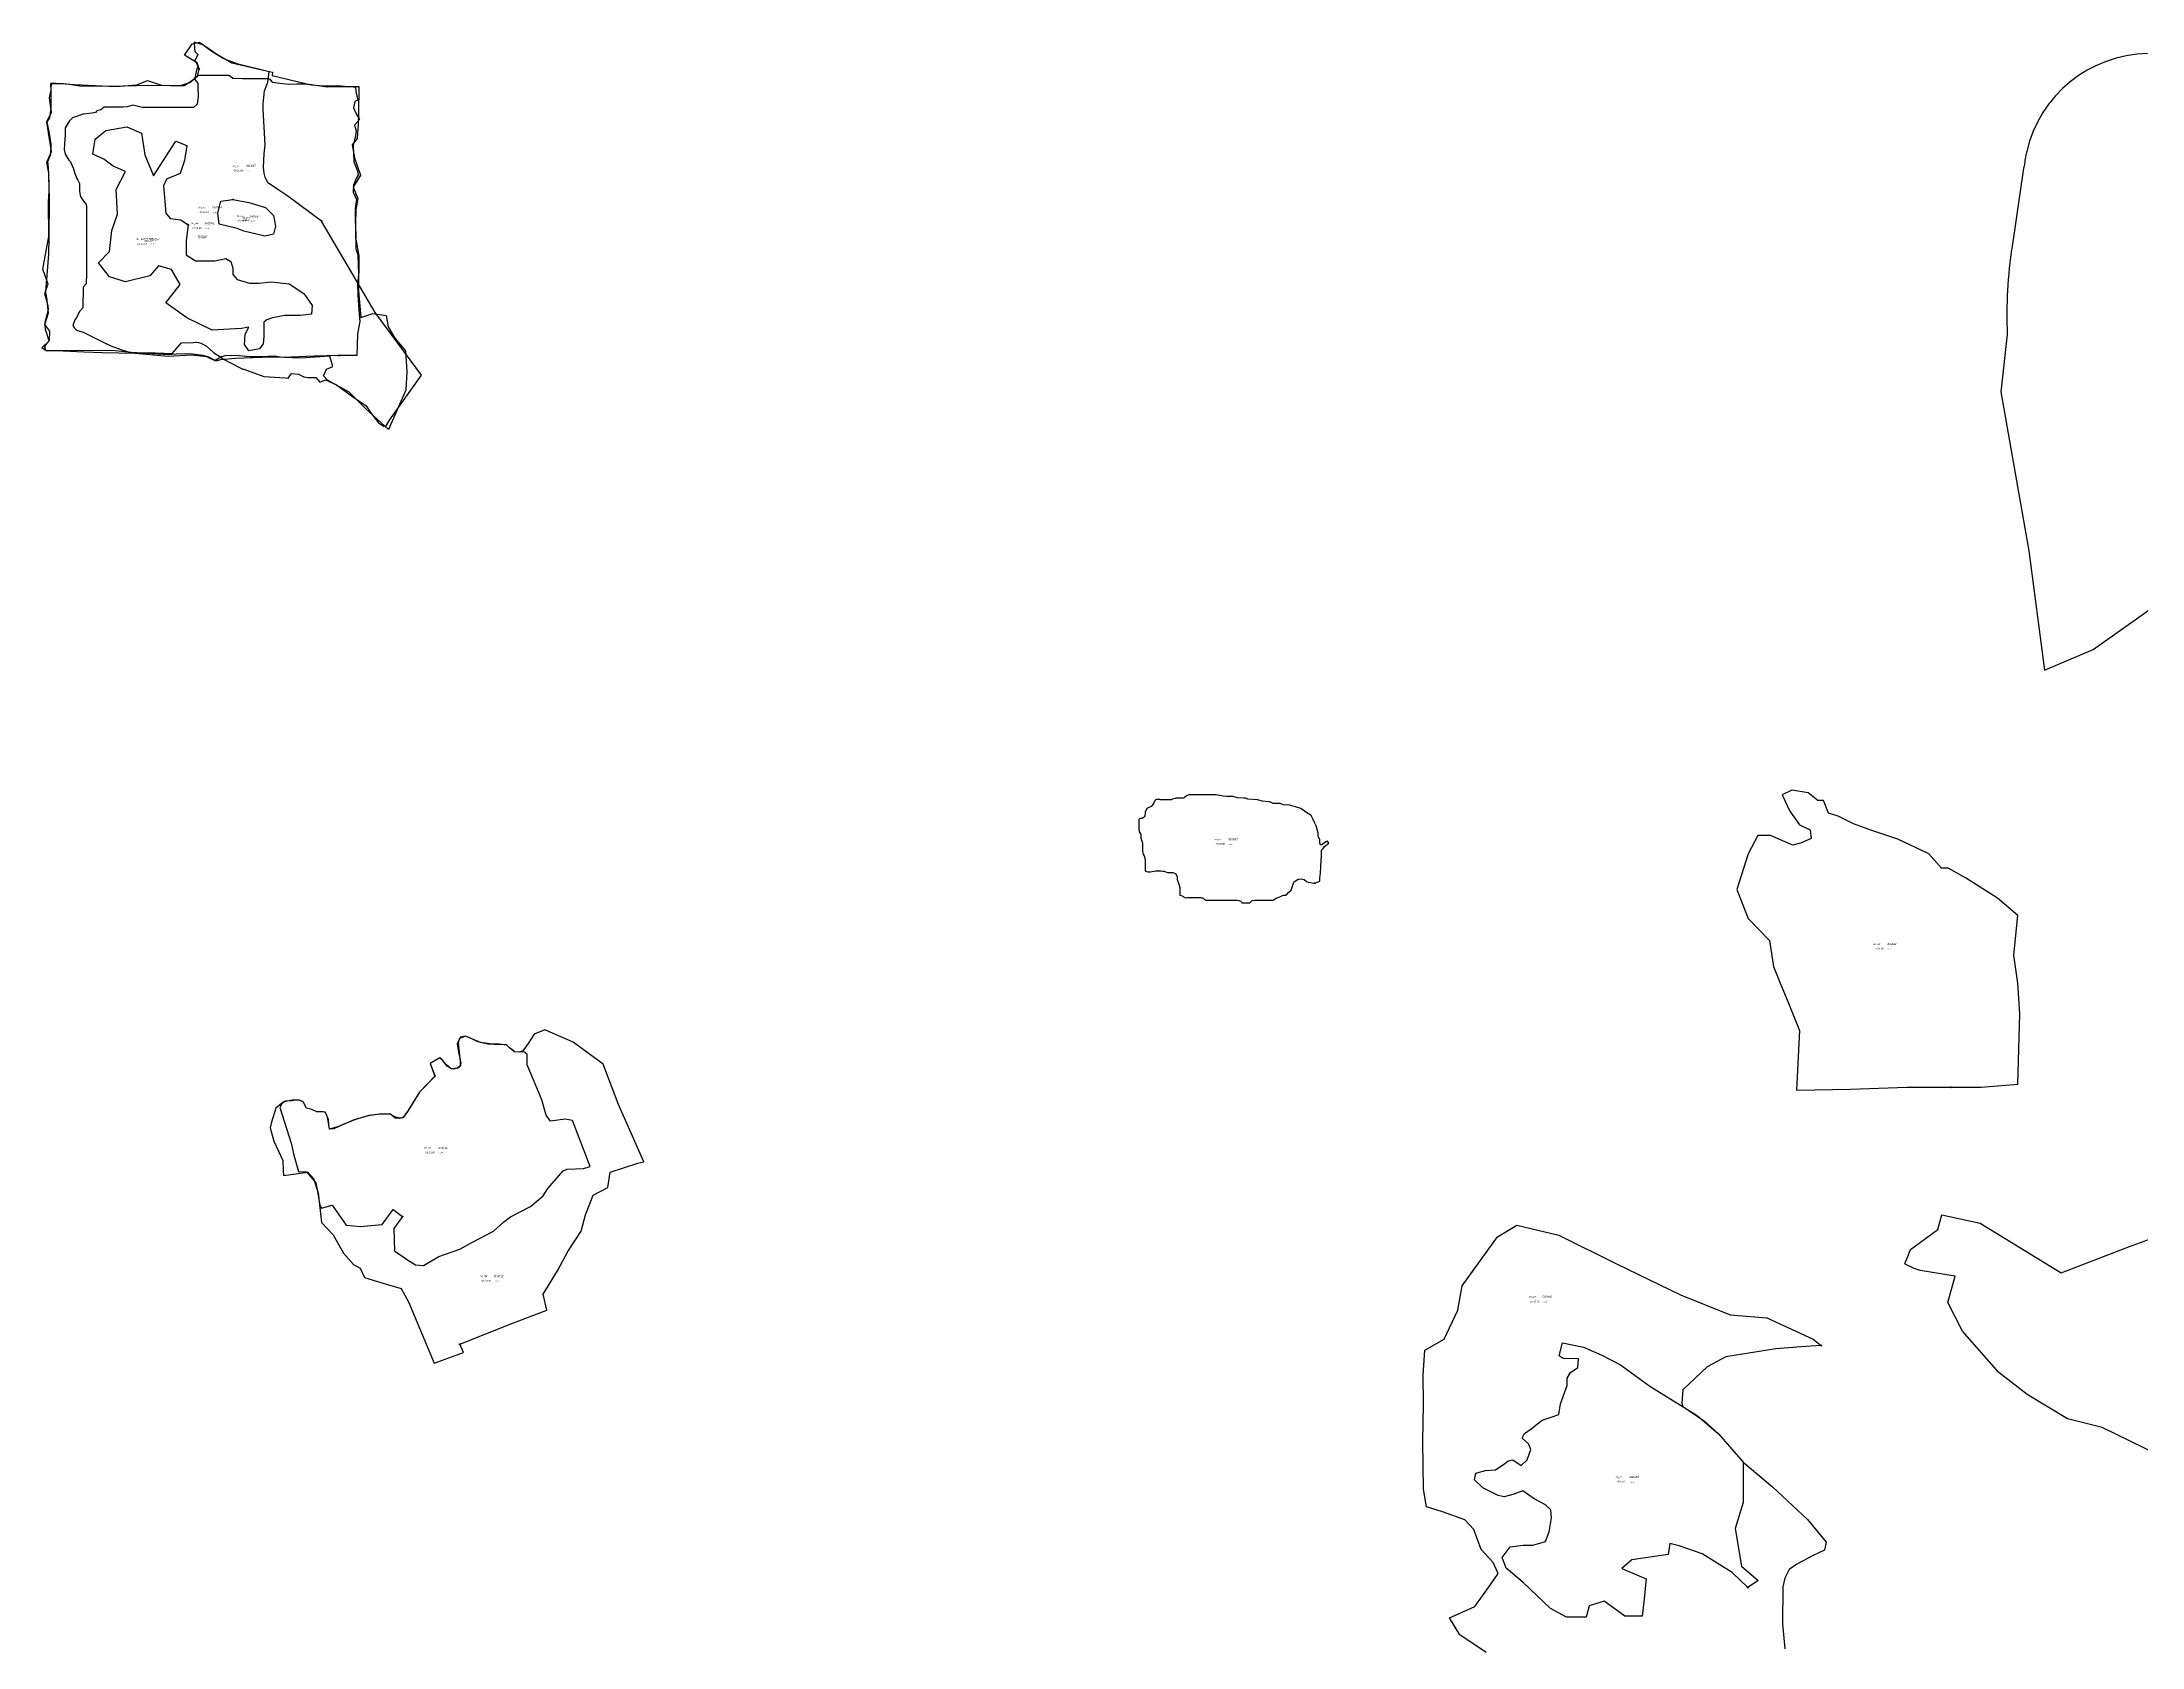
# Model space of a CAD drawing. Header units: metres. Extents: x 116000 to 284092, y 365136 to 804542.
# Drawn here: x 215718 to 227867, y 735000 to 744285 of the extents above; entities that cross this region are included whole.
import ezdxf
from ezdxf.enums import TextEntityAlignment as Align

# ---------------------------------------------------------------- set-up
doc = ezdxf.new("R2010")
doc.units = ezdxf.units.M
doc.header["$LTSCALE"] = 0.075
for name, color, linetype in [('000242', 21, 'Continuous'), ('000461', 21, 'Continuous'), ('000466', 181, 'Continuous'), ('010954', 181, 'Continuous'), ('040197', 7, 'Continuous'), ('060680', 6, 'Continuous'), ('10', 7, 'Continuous'), ('110724', 71, 'Continuous'), ('4', 7, 'Continuous'), ('7', 7, 'Continuous'), ('964042', 4, 'Continuous'), ('980542', 3, 'Continuous')]:
    doc.layers.add(name, color=color, linetype=linetype)
doc.styles.add('HEBTXT', font='HEBTXT.shx')

# ---------------------------------------------------------------- blocks, each defined once
blk = doc.blocks.new('DM_AREA')
at = {"layer": '10'}
blk.add_circle((0, 0), 2.5, dxfattribs=at)
at = {"layer": '4', "style": 'HEBTXT', "oblique": 10}
blk.add_attdef('DATE', text='', height=10, dxfattribs=at).set_placement((10, 87), align=Align.RIGHT)
at = {"layer": '4', "style": 'HEBTXT', "oblique": 10, "flags": 8}
blk.add_attdef('DATAtxt', text='', height=6, dxfattribs=at).set_placement((42, 89), align=Align.MIDDLE)
at = {"layer": '7', "style": 'HEBTXT', "oblique": 10, "flags": 8}
blk.add_attdef('file_txt', text='', height=9, dxfattribs=at).set_placement((-28, 117), align=Align.MIDDLE)
at = {"layer": '7', "style": 'HEBTXT', "oblique": 10}
blk.add_attdef('FILE_DM', (28, 113), '', height=12, dxfattribs=at)
blk = doc.blocks.new('ACMAP_ANN_TEMPLATE_A')
at = {"color": 0}
blk.add_attdef('Area', text='', height=10, dxfattribs=at).set_placement((0, 0), align=Align.MIDDLE)
blk.add_attdef('Layer', text='', height=10, dxfattribs=at).set_placement((0, -17), align=Align.CENTER)

msp = doc.modelspace()

# ---------------------------------------------------------------- linework, layer by layer
at = {"layer": '000242', "color": 21, "flags": 128}
msp.add_lwpolyline([(225868, 738221), (226181, 738227), (226506, 738238), (226763, 738238), (226936, 738238), (227148, 738255), (227159, 738662), (227148, 738841), (227126, 739003), (227148, 739232), (227031, 739332), (226846, 739449), (226746, 739505), (226707, 739505), (226634, 739589), (226455, 739673), (226304, 739723), (226198, 739762), (226109, 739807), (226053, 739823), (226025, 739896), (225991, 739896), (225936, 739941), (225841, 739957), (225785, 739929), (225829, 739835), (225885, 739756), (225947, 739728), (225952, 739678), (225891, 739650), (225846, 739639), (225718, 739695), (225645, 739695), (225589, 739589), (225522, 739382), (225589, 739215), (225712, 739087), (225734, 738936), (225773, 738841), (225818, 738735), (225885, 738567)], close=True, dxfattribs=at)
at = {"layer": '000461', "color": 21, "linetype": 'Continuous', "flags": 128}
msp.add_lwpolyline([(227960, 736111), (227637, 736269), (227435, 736320), (227203, 736461), (227038, 736587), (226828, 736827), (226744, 736993), (226785, 737145), (226584, 737177), (226548, 737190), (226496, 737215), (226495, 737218), (226511, 737259), (226528, 737300), (226686, 737415), (226709, 737500), (226931, 737452), (227398, 737164), (227794, 737317), (228070, 737416)], dxfattribs=at)
at = {"layer": '000466', "color": 181, "linetype": 'Continuous', "flags": 128}
msp.add_lwpolyline([(224073, 734968), (223921, 735069), (223860, 735168), (224008, 735234), (224096, 735357), (224143, 735424), (224113, 735488), (224044, 735564), (224001, 735680), (223949, 735735), (223820, 735782), (223727, 735810), (223710, 735913), (223706, 736186), (223710, 736404), (223708, 736573), (223718, 736717), (223830, 736781), (223908, 736948), (223933, 737090), (224138, 737372), (224138, 737372), (224250, 737440), (224493, 737382), (224826, 737216), (225197, 737037), (225485, 736922), (225697, 736903), (225965, 736781), (226010, 736743), (225895, 736736), (225748, 736724), (225460, 736679), (225351, 736621), (225210, 736487), (225204, 736410), (225208, 736393), (225336, 736307), (225417, 736233), (225560, 736069), (225729, 735926), (225932, 735738), (226039, 735606), (226029, 735559), (225965, 735528), (225870, 735479), (225826, 735447), (225801, 735397), (225788, 735348), (225786, 735133), (225801, 734989)], dxfattribs=at)
msp.add_lwpolyline([(224494, 736685), (224515, 736759), (224635, 736735), (224737, 736689), (224849, 736632), (225020, 736509), (225294, 736338), (225417, 736233), (225560, 736069), (225560, 735836), (225514, 735685), (225550, 735467), (225646, 735384), (225587, 735343), (225496, 735430), (225322, 735539), (225190, 735585), (225135, 735599), (225126, 735535), (224916, 735503), (224857, 735453), (224998, 735394), (224984, 735261), (224975, 735177), (224874, 735177), (224756, 735264), (224669, 735237), (224651, 735173), (224537, 735173), (224445, 735223), (224286, 735373), (224188, 735456), (224166, 735517), (224211, 735580), (224286, 735589), (224343, 735589), (224415, 735609), (224438, 735665), (224451, 735747), (224447, 735793), (224415, 735823), (224351, 735856), (224284, 735904), (224226, 735881), (224176, 735868), (224142, 735877), (224053, 735920), (224005, 735966), (224013, 736006), (224069, 736020), (224126, 736024), (224180, 736062), (224199, 736077), (224226, 736083), (224275, 736049), (224309, 736082), (224331, 736142), (224317, 736175), (224280, 736208), (224294, 736234), (224333, 736262), (224396, 736311), (224455, 736332), (224493, 736345), (224503, 736407), (224541, 736512), (224542, 736555), (224561, 736587), (224603, 736617), (224607, 736666), (224518, 736668), (224494, 736685)], close=True, dxfattribs=at)
at = {"layer": '010954', "color": 181, "linetype": 'Continuous', "flags": 128}
msp.add_lwpolyline([(215770, 744046), (215843, 744045), (215888, 744040), (215938, 744031), (216106, 744030), (216264, 744034), (216337, 744035), (216489, 744033), (216540, 744033), (216578, 744056), (216609, 744080), (216623, 744093), (216691, 744093), (216801, 744093), (216822, 744076), (216878, 744075), (216940, 744075), (216993, 744075), (217025, 744074), (217037, 744070), (217050, 744053), (217094, 744047), (217146, 744042), (217192, 744043), (217243, 744043), (217278, 744037), (217324, 744034), (217369, 744031), (217413, 744032), (217427, 744033), (217468, 744029), (217504, 744028), (217532, 744023), (217534, 743999), (217545, 743948), (217527, 743941), (217521, 743904), (217533, 743873), (217555, 743837), (217526, 743804), (217536, 743772), (217532, 743744), (217519, 743686), (217522, 743592), (217535, 743559), (217546, 743532), (217547, 743514), (217536, 743495), (217520, 743456), (217519, 743416), (217537, 743374), (217530, 743321), (217530, 743263), (217532, 743207), (217534, 743089), (217546, 743053), (217550, 742941), (217544, 742884), (217546, 742820), (217553, 742709), (217557, 742669), (217544, 742597), (217541, 742534), (217539, 742472), (217436, 742472), (217293, 742468), (217159, 742461), (217108, 742460), (217064, 742468), (216987, 742463), (216922, 742463), (216858, 742469), (216812, 742471), (216778, 742470), (216756, 742463), (216720, 742442), (216684, 742461), (216651, 742471), (216590, 742480), (216542, 742482), (216494, 742479), (216450, 742475), (216358, 742482), (216236, 742488), (216141, 742499), (216052, 742500), (215834, 742499), (215740, 742500), (215734, 742522), (215745, 742539), (215759, 742557), (215738, 742622), (215736, 742645), (215736, 742664), (215745, 742691), (215756, 742739), (215753, 742759), (215734, 742829), (215740, 742841), (215748, 742936), (215757, 743057), (215759, 743156), (215761, 743373), (215758, 743524), (215753, 743582), (215752, 743594), (215769, 743637), (215772, 743695), (215761, 743755), (215749, 743823), (215763, 743846), (215772, 743901), (215772, 744003), (215770, 744046)], close=True, dxfattribs=at)
at = {"layer": '040197', "color": 7, "linetype": 'Continuous', "flags": 128}
for points in [[(215718, 742516), (215762, 742558), (215764, 742612), (215734, 742651), (215755, 742719), (215747, 742807), (215738, 742844), (215753, 742885), (215723, 742970), (215758, 743160), (215755, 743359), (215760, 743423), (215758, 743527), (215747, 743590), (215773, 743651), (215766, 743699), (215747, 743824), (215773, 743880), (215762, 743963), (215771, 744007), (215773, 744049), (215906, 744040), (216145, 744027), (216267, 744038), (216328, 744062), (216409, 744036), (216512, 744031), (216573, 744051), (216617, 744088), (216628, 744129), (216615, 744165), (216543, 744209), (216587, 744274), (216630, 744285), (216729, 744215), (216816, 744165), (216982, 744126), (217052, 744110), (217050, 744091), (217251, 744043), (217367, 744025), (217493, 744027), (217552, 744027), (217550, 743872), (217548, 743811), (217541, 743726), (217513, 743691), (217526, 743615), (217561, 743514), (217519, 743446), (217545, 743379), (217534, 743314), (217532, 743235), (217534, 743145), (217552, 743049), (217550, 742846), (217563, 742691), (217633, 742715), (217709, 742702), (217720, 742637), (217759, 742571), (217821, 742499), (217829, 742379), (217823, 742270), (217722, 742043), (217657, 742104), (217589, 742165), (217495, 742259), (217370, 742329), (217346, 742353), (217364, 742392), (217401, 742408), (217384, 742467), (217213, 742456), (217075, 742462), (216990, 742460), (216837, 742454), (216750, 742447), (216723, 742438), (216671, 742463), (216582, 742474), (216448, 742465), (216258, 742483), (216068, 742487), (215961, 742491), (215841, 742496), (215742, 742498)], [(216873, 742627), (216702, 742619), (216556, 742690), (216435, 742777), (216518, 742882), (216468, 742969), (216393, 742990), (216343, 742932), (216201, 742898), (216109, 742927), (216046, 743007), (216109, 743073), (216122, 743194), (216155, 743290), (216147, 743432), (216201, 743536), (216130, 743566), (216076, 743607), (216013, 743637), (216025, 743724), (216088, 743774), (216209, 743795), (216293, 743758), (216314, 743632), (216364, 743511), (216493, 743712), (216556, 743687), (216543, 743599), (216518, 743524), (216439, 743491), (216422, 743453), (216435, 743295), (216460, 743265), (216522, 743257), (216564, 743228), (216552, 743136), (216552, 743053), (216606, 743019), (216719, 743019), (216781, 743032), (216810, 743015), (216823, 742977), (216823, 742940), (216848, 742911), (216919, 742890), (216973, 742890), (217044, 742898), (217149, 742886), (217232, 742831), (217282, 742761), (217278, 742711), (217211, 742702), (217123, 742702), (217052, 742690), (217019, 742677), (217002, 742665), (217002, 742615), (217002, 742581), (216998, 742539), (216977, 742510), (216915, 742498), (216890, 742535), (216894, 742594), (216915, 742635)], [(216848, 743207), (216744, 743232), (216735, 743295), (216752, 743365), (216823, 743374), (216915, 743357), (217011, 743328), (217057, 743282), (217069, 743219), (217057, 743174), (217007, 743161), (216885, 743190)]]:
    msp.add_lwpolyline(points, close=True, dxfattribs=at)
at = {"layer": '060680', "color": 6, "elevation": 184, "flags": 128}
msp.add_lwpolyline([(222600, 739920), (222590, 739920), (222580, 739920), (222570, 739920), (222552, 739922), (222532, 739926), (222521, 739928), (222510, 739930), (222500, 739930), (222490, 739930), (222480, 739930), (222470, 739930), (222460, 739930), (222450, 739930), (222440, 739930), (222430, 739930), (222420, 739930), (222410, 739930), (222400, 739930), (222390, 739930), (222380, 739930), (222370, 739930), (222360, 739930), (222350, 739930), (222348, 739928), (222340, 739923), (222330, 739917), (222325, 739913), (222320, 739911), (222310, 739910), (222300, 739910), (222290, 739910), (222280, 739910), (222273, 739908), (222266, 739906), (222259, 739904), (222255, 739902), (222250, 739901), (222240, 739900), (222230, 739900), (222220, 739900), (222200, 739900), (222190, 739901), (222187, 739901), (222183, 739903), (222174, 739903), (222165, 739902), (222160, 739900), (222154, 739893), (222150, 739884), (222144, 739873), (222134, 739863), (222110, 739850), (222100, 739830), (222100, 739820), (222099, 739813), (222098, 739809), (222094, 739803), (222091, 739799), (222088, 739796), (222083, 739793), (222073, 739792), (222067, 739790), (222065, 739788), (222064, 739787), (222064, 739785), (222063, 739773), (222064, 739763), (222064, 739753), (222063, 739743), (222063, 739733), (222065, 739720), (222066, 739716), (222070, 739709), (222075, 739700), (222075, 739690), (222075, 739680), (222081, 739661), (222085, 739650), (222085, 739640), (222085, 739603), (222087, 739595), (222088, 739587), (222094, 739576), (222098, 739564), (222100, 739550), (222100, 739540), (222100, 739530), (222100, 739520), (222100, 739500), (222100, 739490), (222104, 739488), (222116, 739485), (222125, 739484), (222129, 739485), (222140, 739486), (222151, 739488), (222160, 739490), (222170, 739490), (222180, 739490), (222190, 739490), (222200, 739489), (222207, 739489), (222230, 739480), (222240, 739480), (222250, 739480), (222260, 739480), (222269, 739477), (222277, 739473), (222285, 739455), (222285, 739440), (222294, 739412), (222300, 739394), (222300, 739365), (222300, 739350), (222309, 739348), (222317, 739344), (222322, 739339), (222329, 739335), (222334, 739334), (222345, 739335), (222375, 739335), (222390, 739335), (222405, 739335), (222420, 739335), (222426, 739334), (222433, 739333), (222439, 739329), (222444, 739325), (222450, 739320), (222465, 739320), (222480, 739320), (222495, 739320), (222510, 739320), (222525, 739320), (222540, 739320), (222555, 739320), (222570, 739320), (222585, 739320), (222600, 739320), (222615, 739320), (222632, 739320), (222644, 739318), (222651, 739315), (222658, 739309), (222660, 739305), (222675, 739305), (222690, 739305), (222705, 739305), (222708, 739307), (222713, 739313), (222719, 739318), (222735, 739320), (222750, 739320), (222765, 739320), (222780, 739320), (222795, 739320), (222810, 739320), (222825, 739320), (222840, 739320), (222849, 739326), (222857, 739332), (222870, 739335), (222882, 739341), (222891, 739346), (222900, 739350), (222915, 739350), (222930, 739365), (222945, 739379), (222960, 739425), (222970, 739433), (222986, 739442), (223005, 739443), (223020, 739440), (223033, 739428), (223043, 739424), (223056, 739422), (223073, 739419), (223081, 739419), (223110, 739430), (223110, 739440), (223111, 739449), (223111, 739452), (223112, 739459), (223113, 739464), (223114, 739474), (223115, 739484), (223115, 739492), (223116, 739499), (223116, 739507), (223117, 739517), (223117, 739529), (223118, 739539), (223119, 739556), (223120, 739569), (223121, 739579), (223121, 739587), (223120, 739592), (223120, 739596), (223120, 739610), (223130, 739620), (223138, 739631), (223146, 739636), (223150, 739640), (223155, 739644), (223157, 739646), (223162, 739651), (223155, 739661), (223149, 739659), (223145, 739658), (223129, 739647), (223120, 739640), (223117, 739641), (223113, 739642), (223112, 739646), (223110, 739650), (223110, 739660), (223110, 739670), (223100, 739690), (223100, 739710), (223093, 739736), (223090, 739750), (223080, 739770), (223070, 739790), (223060, 739810), (223030, 739830), (223000, 739850), (222970, 739860), (222930, 739871), (222910, 739870), (222901, 739871), (222894, 739874), (222880, 739880), (222870, 739880), (222860, 739880), (222850, 739880), (222840, 739880), (222821, 739890), (222816, 739890), (222779, 739893), (222750, 739900), (222694, 739905), (222680, 739910), (222670, 739910), (222634, 739913), (222610, 739920), (222600, 739920)], close=True, dxfattribs=at)
at = {"layer": '110724', "flags": 128}
msp.add_lwpolyline([(227899, 744218, 0.344961), (227200, 743652), (227198, 743646), (227197, 743638), (227195, 743629), (227193, 743620), (227191, 743610), (227189, 743600), (227188, 743590), (227186, 743579), (227184, 743567), (227182, 743555), (227115, 743102, 0.04734), (227087, 742593), (227050, 742261), (227212, 741342), (227302, 740651), (227585, 740770), (228006, 741070)], format="xyb", dxfattribs=at)
at = {"layer": '964042', "color": 4, "flags": 128}
for points in [[(217038, 738004), (217059, 737926), (217087, 737869), (217112, 737814), (217114, 737756), (217116, 737727), (217257, 737747), (217289, 737710), (217316, 737628), (217336, 737456), (217403, 737384), (217462, 737279), (217520, 737213), (217559, 737192), (217584, 737137), (217685, 737107), (217796, 737073), (217839, 736997), (217986, 736641), (218156, 736703), (218135, 736751), (218436, 736871), (218639, 736949), (218618, 737041), (218701, 737176), (218761, 737288), (218837, 737405), (218862, 737500), (218906, 737614), (218991, 737658), (219005, 737747), (219165, 737798), (219200, 737807), (219053, 738138), (218964, 738372), (218791, 738499), (218628, 738570), (218565, 738546), (218531, 738491), (218499, 738449), (218478, 738440), (218451, 738442), (218425, 738465), (218407, 738481), (218363, 738488), (218297, 738488), (218239, 738500), (218200, 738520), (218168, 738534), (218134, 738520), (218120, 738488), (218127, 738440), (218136, 738408), (218141, 738378), (218136, 738360), (218122, 738348), (218085, 738344), (218062, 738360), (218033, 738396), (218019, 738408), (217964, 738376), (217991, 738302), (217902, 738210), (217850, 738127), (217831, 738093), (217808, 738063), (217787, 738058), (217761, 738059), (217735, 738083), (217675, 738083), (217608, 738074), (217581, 738067), (217523, 738048), (217461, 738023), (217406, 737998), (217381, 737995), (217369, 738066), (217357, 738094), (217308, 738095), (217280, 738110), (217248, 738116), (217239, 738136), (217230, 738153), (217214, 738161), (217189, 738163), (217161, 738160), (217127, 738157), (217104, 738144), (217071, 738117), (217046, 738035)], [(217094, 738120), (217159, 737914), (217176, 737845), (217203, 737751), (217248, 737748), (217303, 737685), (217314, 737625), (217326, 737553), (217335, 737539), (217396, 737555), (217478, 737441), (217559, 737432), (217686, 737443), (217749, 737531), (217804, 737490), (217753, 737421), (217757, 737292), (217833, 737239), (217878, 737210), (217925, 737207), (218013, 737259), (218135, 737301), (218205, 737340), (218330, 737405), (218388, 737457), (218429, 737489), (218545, 737548), (218618, 737610), (218644, 737653), (218733, 737754), (218757, 737764), (218851, 737768), (218889, 737780), (218788, 738046), (218744, 738054), (218659, 738041), (218634, 738077), (218609, 738165), (218561, 738280), (218524, 738368), (218525, 738427), (218509, 738441), (218453, 738442), (218431, 738460), (218406, 738483), (218336, 738486), (218254, 738497), (218191, 738524), (218167, 738534), (218140, 738527), (218132, 738515), (218125, 738494), (218135, 738407), (218140, 738361), (218127, 738351), (218107, 738345), (218086, 738345), (218061, 738365), (218020, 738409), (217964, 738376), (217981, 738331), (217992, 738302), (217902, 738209), (217837, 738103), (217806, 738061), (217786, 738060), (217760, 738066), (217728, 738085), (217669, 738082), (217606, 738073), (217556, 738060), (217519, 738047), (217476, 738028), (217434, 738011), (217381, 737995), (217377, 738022), (217376, 738052), (217359, 738091), (217344, 738095), (217309, 738095), (217279, 738110), (217248, 738116), (217229, 738154), (217205, 738164), (217166, 738163), (217112, 738152)]]:
    msp.add_lwpolyline(points, close=True, dxfattribs=at)
at = {"layer": '980542', "color": 3, "flags": 128}
msp.add_lwpolyline([(216594, 742547), (216604, 742548), (216611, 742549), (216623, 742546), (216638, 742542), (216667, 742527), (216710, 742488), (216752, 742462), (216765, 742453), (216860, 742403), (216880, 742392), (216885, 742392), (217002, 742350), (217124, 742342), (217142, 742340), (217161, 742367), (217203, 742363), (217233, 742349), (217256, 742344), (217302, 742344), (217325, 742318), (217358, 742330), (217421, 742302), (217515, 742235), (217594, 742181), (217618, 742142), (217664, 742081), (217693, 742063), (217709, 742065), (217728, 742098), (217913, 742357), (217645, 742721), (217336, 743249), (217141, 743394), (217076, 743435), (217052, 743453), (217024, 743471), (217009, 743504), (217003, 743527), (216999, 743562), (217003, 743638), (217009, 743690), (216997, 743895), (216997, 743927), (217006, 744003), (217018, 744038), (217024, 744052), (217033, 744113), (216853, 744157), (216780, 744184), (216762, 744192), (216701, 744231), (216680, 744245), (216648, 744268), (216599, 744284), (216601, 744246), (216602, 744231), (216619, 744212), (216602, 744176), (216614, 744158), (216619, 744143), (216612, 744122), (216601, 744070), (216619, 744048), (216620, 744022), (216621, 743970), (216616, 743926), (216595, 743906), (216482, 743907), (216399, 743907), (216300, 743907), (216243, 743919), (216210, 743910), (216188, 743908), (216077, 743908), (216059, 743892), (216036, 743887), (216028, 743877), (216009, 743873), (215956, 743867), (215895, 743847), (215877, 743829), (215853, 743789), (215853, 743770), (215853, 743751), (215849, 743694), (215847, 743663), (215853, 743636), (215874, 743601), (215883, 743592), (215900, 743551), (215909, 743525), (215919, 743495), (215925, 743485), (215935, 743467), (215935, 743426), (215937, 743407), (215941, 743391), (215955, 743370), (215973, 743345), (215976, 743332), (215975, 743227), (215976, 743090), (215975, 742946), (215974, 742887), (215956, 742867), (215955, 742748), (215937, 742728), (215916, 742688), (215908, 742677), (215896, 742646), (215906, 742629), (215918, 742618), (215956, 742607), (215994, 742587), (216034, 742567), (216072, 742548), (216116, 742527), (216175, 742507), (216236, 742487), (216375, 742486), (216472, 742484), (216526, 742545)], close=True, dxfattribs=at)

# ---------------------------------------------------------------- block references
at = {"layer": '000242', "color": 7}
ref = msp.add_blockref('DM_AREA', (226763, 738238), dxfattribs=at)
ref.add_attrib('FILE_DM', '000242', (226389, 739061), dxfattribs={"layer": '7', "color": 21, "height": 12, "style": 'HEBTXT', "oblique": 10})
ref.add_attrib('DATE', '14.04.00', dxfattribs={"layer": '4', "color": 21, "height": 10, "style": 'HEBTXT', "oblique": 10}).set_placement((226371, 739035), align=Align.RIGHT)
ref.add_attrib('file_txt', 'file_dm:', dxfattribs={"layer": '7', "color": 21, "height": 9, "style": 'HEBTXT', "oblique": 10}).set_placement((226333, 739065), align=Align.MIDDLE)
ref.add_attrib('DATAtxt', ': \x8a‰˜€\x9a', dxfattribs={"layer": '4', "color": 21, "height": 6, "style": 'HEBTXT', "oblique": 10}).set_placement((226403, 739037), align=Align.MIDDLE)
at = {"layer": '000466', "color": 7}
ref = msp.add_blockref('DM_AREA', (226010, 736743), dxfattribs=at)
ref.add_attrib('FILE_DM', '000466', (224398, 737020), dxfattribs={"layer": '7', "color": 181, "height": 12, "style": 'HEBTXT', "oblique": 10})
ref.add_attrib('DATE', '20.03.01', dxfattribs={"layer": '4', "color": 181, "height": 10, "style": 'HEBTXT', "oblique": 10}).set_placement((224380, 736994), align=Align.RIGHT)
ref.add_attrib('file_txt', 'file_dm:', dxfattribs={"layer": '7', "color": 181, "height": 9, "style": 'HEBTXT', "oblique": 10}).set_placement((224342, 737025), align=Align.MIDDLE)
ref.add_attrib('DATAtxt', ': \x8a‰˜€\x9a', dxfattribs={"layer": '4', "color": 181, "height": 6, "style": 'HEBTXT', "oblique": 10}).set_placement((224412, 736997), align=Align.MIDDLE)
ref = msp.add_blockref('DM_AREA', (225587, 735343), dxfattribs=at)
ref.add_attrib('FILE_DM', '000466', (224900, 735977), dxfattribs={"layer": '7', "color": 181, "height": 12, "style": 'HEBTXT', "oblique": 10})
ref.add_attrib('DATE', '20.03.01', dxfattribs={"layer": '4', "color": 181, "height": 10, "style": 'HEBTXT', "oblique": 10}).set_placement((224882, 735952), align=Align.RIGHT)
ref.add_attrib('file_txt', 'file_dm:', dxfattribs={"layer": '7', "color": 181, "height": 9, "style": 'HEBTXT', "oblique": 10}).set_placement((224843, 735982), align=Align.MIDDLE)
ref.add_attrib('DATAtxt', ': \x8a‰˜€\x9a', dxfattribs={"layer": '4', "color": 181, "height": 6, "style": 'HEBTXT', "oblique": 10}).set_placement((224914, 735954), align=Align.MIDDLE)
at = {"layer": '010954', "color": 7}
ref = msp.add_blockref('DM_AREA', (217436, 742472), dxfattribs=at)
ref.add_attrib('FILE_DM', '010954', (216701, 743322), dxfattribs={"layer": '7', "color": 181, "height": 12, "style": 'HEBTXT', "oblique": 10})
ref.add_attrib('DATE', '29.11.01', dxfattribs={"layer": '4', "color": 181, "height": 10, "style": 'HEBTXT', "oblique": 10}).set_placement((216683, 743296), align=Align.RIGHT)
ref.add_attrib('file_txt', 'file_dm:', dxfattribs={"layer": '7', "color": 181, "height": 9, "style": 'HEBTXT', "oblique": 10}).set_placement((216645, 743326), align=Align.MIDDLE)
ref.add_attrib('DATAtxt', ': \x8a‰˜€\x9a', dxfattribs={"layer": '4', "color": 181, "height": 6, "style": 'HEBTXT', "oblique": 10}).set_placement((216715, 743298), align=Align.MIDDLE)
at = {"layer": '040197', "color": 7}
ref = msp.add_blockref('DM_AREA', (216628, 744129), dxfattribs=at)
ref.add_attrib('FILE_DM', '040197', (216898, 743563), dxfattribs={"layer": '7', "color": 7, "height": 12, "style": 'HEBTXT', "oblique": 10})
ref.add_attrib('DATE', '08.05.04', dxfattribs={"layer": '4', "color": 7, "height": 10, "style": 'HEBTXT', "oblique": 10}).set_placement((216880, 743537), align=Align.RIGHT)
ref.add_attrib('file_txt', 'file_dm:', dxfattribs={"layer": '7', "color": 7, "height": 9, "style": 'HEBTXT', "oblique": 10}).set_placement((216842, 743567), align=Align.MIDDLE)
ref.add_attrib('DATAtxt', ': \x8a‰˜€\x9a', dxfattribs={"layer": '4', "color": 7, "height": 6, "style": 'HEBTXT', "oblique": 10}).set_placement((216912, 743540), align=Align.MIDDLE)
ref = msp.add_blockref('DM_AREA', (216823, 743374), dxfattribs=at)
ref.add_attrib('FILE_DM', '040197', (216922, 743271), dxfattribs={"layer": '7', "color": 7, "height": 12, "style": 'HEBTXT', "oblique": 10})
ref.add_attrib('DATE', '08.05.04', dxfattribs={"layer": '4', "color": 7, "height": 10, "style": 'HEBTXT', "oblique": 10}).set_placement((216904, 743245), align=Align.RIGHT)
ref.add_attrib('file_txt', 'file_dm:', dxfattribs={"layer": '7', "color": 7, "height": 9, "style": 'HEBTXT', "oblique": 10}).set_placement((216866, 743276), align=Align.MIDDLE)
ref.add_attrib('DATAtxt', ': \x8a‰˜€\x9a', dxfattribs={"layer": '4', "color": 7, "height": 6, "style": 'HEBTXT', "oblique": 10}).set_placement((216936, 743248), align=Align.MIDDLE)
ref = msp.add_blockref('ACMAP_ANN_TEMPLATE_A', (216899, 743267), dxfattribs=at)
ref.add_attrib('Area', '50.670', dxfattribs={"color": 0, "height": 10}).set_placement((216899, 743267), align=Align.MIDDLE)
ref.add_attrib('Layer', '040197', dxfattribs={"color": 0, "height": 10}).set_placement((216899, 743250), align=Align.CENTER)
ref = msp.add_blockref('DM_AREA', (216564, 743228), dxfattribs=at)
ref.add_attrib('FILE_DM', '040197', (216342, 743138), dxfattribs={"layer": '7', "color": 7, "height": 12, "style": 'HEBTXT', "oblique": 10})
ref.add_attrib('DATE', '08.05.04', dxfattribs={"layer": '4', "color": 7, "height": 10, "style": 'HEBTXT', "oblique": 10}).set_placement((216324, 743113), align=Align.RIGHT)
ref.add_attrib('file_txt', 'file_dm:', dxfattribs={"layer": '7', "color": 7, "height": 9, "style": 'HEBTXT', "oblique": 10}).set_placement((216286, 743143), align=Align.MIDDLE)
ref.add_attrib('DATAtxt', ': \x8a‰˜€\x9a', dxfattribs={"layer": '4', "color": 7, "height": 6, "style": 'HEBTXT', "oblique": 10}).set_placement((216356, 743115), align=Align.MIDDLE)
ref = msp.add_blockref('ACMAP_ANN_TEMPLATE_A', (216335, 743146), dxfattribs=at)
ref.add_attrib('Area', '530.688', dxfattribs={"color": 0, "height": 10}).set_placement((216335, 743146), align=Align.MIDDLE)
ref.add_attrib('Layer', '040197', dxfattribs={"color": 0, "height": 10}).set_placement((216335, 743129), align=Align.CENTER)
ref = msp.add_blockref('ACMAP_ANN_TEMPLATE_A', (216646, 743164), dxfattribs=at)
ref.add_attrib('Area', '3052.649', dxfattribs={"color": 0, "height": 10}).set_placement((216646, 743164), align=Align.MIDDLE)
ref.add_attrib('Layer', '040197', dxfattribs={"color": 0, "height": 10}).set_placement((216646, 743147), align=Align.CENTER)
at = {"layer": '060680', "color": 7}
ref = msp.add_blockref('DM_AREA', (223081, 739419, 184), dxfattribs=at)
ref.add_attrib('FILE_DM', '060680', (222579, 739666, 184), dxfattribs={"layer": '7', "color": 6, "height": 12, "style": 'HEBTXT', "oblique": 10})
ref.add_attrib('DATE', '28.09.06', dxfattribs={"layer": '4', "color": 6, "height": 10, "style": 'HEBTXT', "oblique": 10}).set_placement((222561, 739641, 184), align=Align.RIGHT)
ref.add_attrib('file_txt', 'file_dm:', dxfattribs={"layer": '7', "color": 6, "height": 9, "style": 'HEBTXT', "oblique": 10}).set_placement((222523, 739671, 184), align=Align.MIDDLE)
ref.add_attrib('DATAtxt', ': \x8a‰˜€\x9a', dxfattribs={"layer": '4', "color": 6, "height": 6, "style": 'HEBTXT', "oblique": 10}).set_placement((222593, 739643, 184), align=Align.MIDDLE)
at = {"layer": '964042', "color": 7}
ref = msp.add_blockref('DM_AREA', (217804, 737490), dxfattribs=at)
ref.add_attrib('FILE_DM', '964042', (218007, 737881), dxfattribs={"layer": '7', "color": 4, "height": 12, "style": 'HEBTXT', "oblique": 10})
ref.add_attrib('DATE', '09.10.96', dxfattribs={"layer": '4', "color": 4, "height": 10, "style": 'HEBTXT', "oblique": 10}).set_placement((217989, 737856), align=Align.RIGHT)
ref.add_attrib('file_txt', 'file_dm:', dxfattribs={"layer": '7', "color": 4, "height": 9, "style": 'HEBTXT', "oblique": 10}).set_placement((217951, 737886), align=Align.MIDDLE)
ref.add_attrib('DATAtxt', ': \x8a‰˜€\x9a', dxfattribs={"layer": '4', "color": 4, "height": 6, "style": 'HEBTXT', "oblique": 10}).set_placement((218021, 737858), align=Align.MIDDLE)
ref = msp.add_blockref('DM_AREA', (218135, 736751), dxfattribs=at)
ref.add_attrib('FILE_DM', '964042', (218331, 737139), dxfattribs={"layer": '7', "color": 4, "height": 12, "style": 'HEBTXT', "oblique": 10})
ref.add_attrib('DATE', '09.10.96', dxfattribs={"layer": '4', "color": 4, "height": 10, "style": 'HEBTXT', "oblique": 10}).set_placement((218313, 737113), align=Align.RIGHT)
ref.add_attrib('file_txt', 'file_dm:', dxfattribs={"layer": '7', "color": 4, "height": 9, "style": 'HEBTXT', "oblique": 10}).set_placement((218274, 737144), align=Align.MIDDLE)
ref.add_attrib('DATAtxt', ': \x8a‰˜€\x9a', dxfattribs={"layer": '4', "color": 4, "height": 6, "style": 'HEBTXT', "oblique": 10}).set_placement((218345, 737116), align=Align.MIDDLE)
at = {"layer": '980542', "color": 7}
ref = msp.add_blockref('DM_AREA', (217336, 743249, 154), dxfattribs=at)
ref.add_attrib('FILE_DM', '980542', (216658, 743230, 154), dxfattribs={"layer": '7', "color": 3, "height": 12, "style": 'HEBTXT', "oblique": 10})
ref.add_attrib('DATE', '04.08.98', dxfattribs={"layer": '4', "color": 3, "height": 10, "style": 'HEBTXT', "oblique": 10}).set_placement((216640, 743204, 154), align=Align.RIGHT)
ref.add_attrib('file_txt', 'file_dm:', dxfattribs={"layer": '7', "color": 3, "height": 9, "style": 'HEBTXT', "oblique": 10}).set_placement((216602, 743235, 154), align=Align.MIDDLE)
ref.add_attrib('DATAtxt', ': \x8a‰˜€\x9a', dxfattribs={"layer": '4', "color": 3, "height": 6, "style": 'HEBTXT', "oblique": 10}).set_placement((216672, 743207, 154), align=Align.MIDDLE)

doc.saveas('drawing.dxf')
